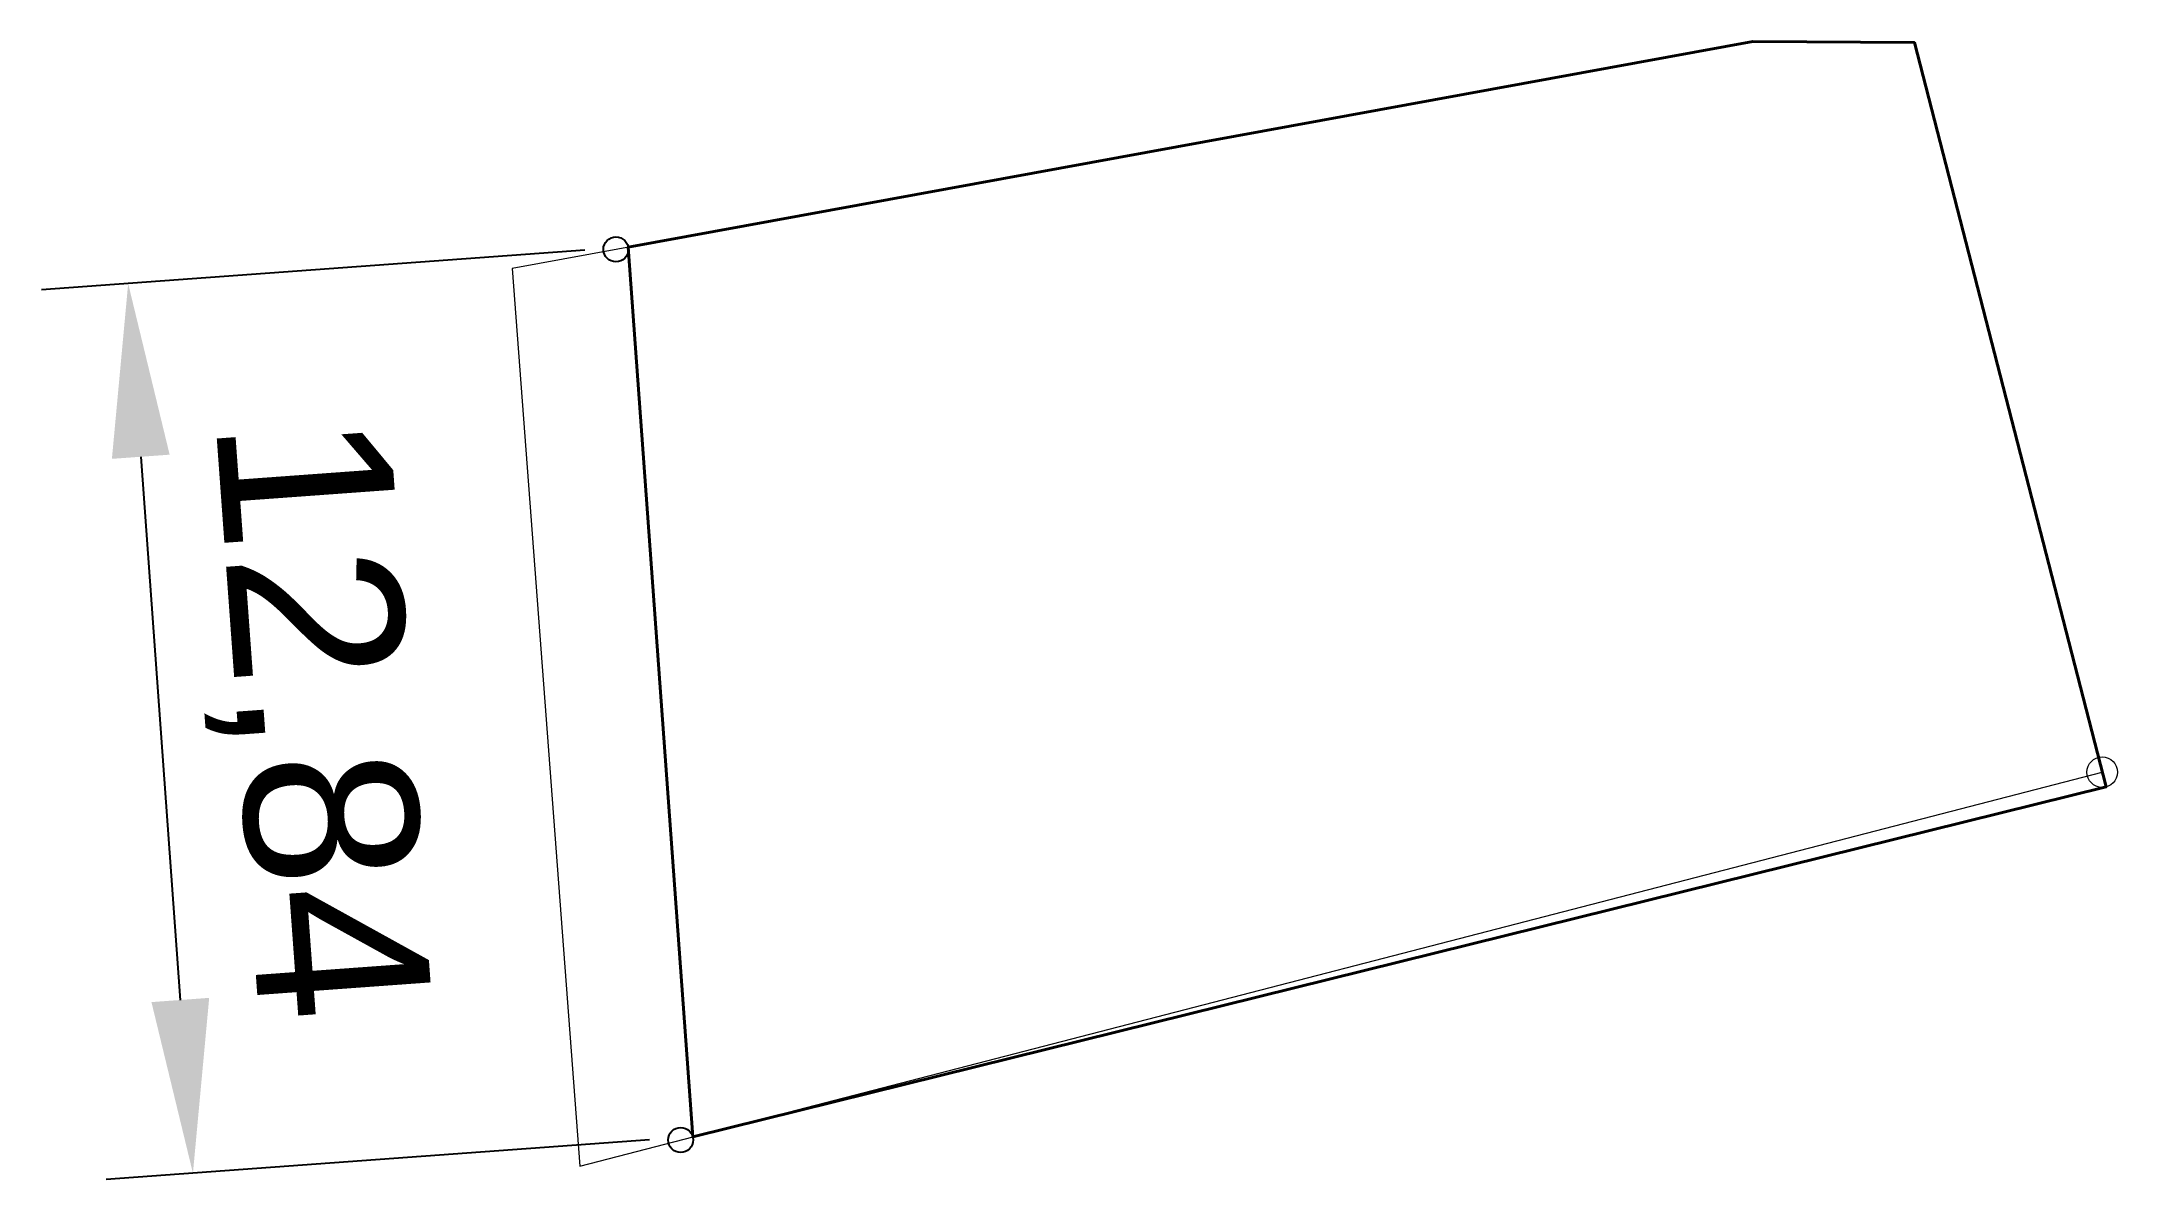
# Model space of a CAD drawing. Header units: millimetres. Extents: x 612599.7 to 612629.6, y 1318388.2 to 1318404.6.
import ezdxf

# ---------------------------------------------------------------- set-up
doc = ezdxf.new("R2010")
doc.units = ezdxf.units.MM
doc.layers.add('CVL_CUADCON_TIT', color=1, linetype='Continuous')
doc.styles.get("Standard").update_dxf_attribs({"font": 'arial.ttf'})
doc.dimstyles.new('ISO-25', dxfattribs={"dimtxt": 2.5, "dimasz": 2.5, "dimexe": 1.25, "dimexo": 0.625, "dimtad": 1, "dimtxsty": 'Standard', "dimcen": 2.5, "dimadec": 0, "dimazin": 0, "dimtfac": 1, "dimtmove": 0, "dimatfit": 3, "dimfxl": 1, "dimarcsym": 0})

# ---------------------------------------------------------------- blocks, each defined once
blk = doc.blocks.new('*D4')
at = {"color": 0, "lineweight": -2, "transparency": 16777216}
for p, q in [((612607.51, 1318401.55), (612599.691, 1318400.981)), ((612601.119, 1318398.578), (612601.688, 1318390.757)), ((612608.443, 1318388.743), (612600.623, 1318388.173))]:
    blk.add_line(p, q, dxfattribs=at)
at = {"color": 0, "transparency": 16777216}
for points in [[(612601.535, 1318398.608), (612600.704, 1318398.548), (612600.938, 1318401.071)], [(612602.104, 1318390.788), (612601.273, 1318390.727), (612601.87, 1318388.264)]]:
    blk.add_solid(points, dxfattribs=at)
at = {"layer": 'Defpoints', "color": 0, "transparency": 16777216}
for p in [(612608.134, 1318401.595), (612609.066, 1318388.788), (612601.87, 1318388.264)]:
    blk.add_point(p, dxfattribs=at)
at = {"color": 0, "transparency": 16777216, "insert": (612603.526, 1318394.822), "char_height": 2.5, "attachment_point": 5, "rotation": 274.1635}
blk.add_mtext('12,84', dxfattribs=at)

msp = doc.modelspace()

# ---------------------------------------------------------------- linework, layer by layer
msp.add_line((612629.402, 1318393.824), (612629.292, 1318394.25))
at = {"color": 0, "lineweight": 40}
msp.add_lwpolyline([(612608.134, 1318401.595), (612609.066, 1318388.788), (612629.402, 1318393.824), (612626.644, 1318404.541), (612624.317, 1318404.556), (612608.134, 1318401.595)], dxfattribs=at)
for centre in [(612607.957, 1318401.563), (612608.889, 1318388.742)]:
    msp.add_circle(centre, 0.18)
at = {"layer": 'CVL_CUADCON_TIT', "color": 3, "lineweight": 18, "ltscale": 0.5, "flags": 128}
msp.add_lwpolyline([(612606.464, 1318401.29), (612607.437, 1318388.366), (612629.347, 1318394.037), (612626.644, 1318404.541), (612624.317, 1318404.556), (612606.464, 1318401.29)], dxfattribs=at)
at = {"layer": 'CVL_CUADCON_TIT', "lineweight": 18, "ltscale": 0.5}
msp.add_circle((612629.347, 1318394.037), 0.22, dxfattribs=at)

# ---------------------------------------------------------------- dimensions: what is measured, and where the dimension line sits
dim = msp.add_aligned_dim(p1=(612608.134, 1318401.595), p2=(612609.066, 1318388.788), distance=-7.215, dimstyle='ISO-25')
dim.commit()
dim.dimension.update_dxf_attribs({"geometry": '*D4', "text_midpoint": (612603.526, 1318394.822)})

doc.saveas('drawing.dxf')
